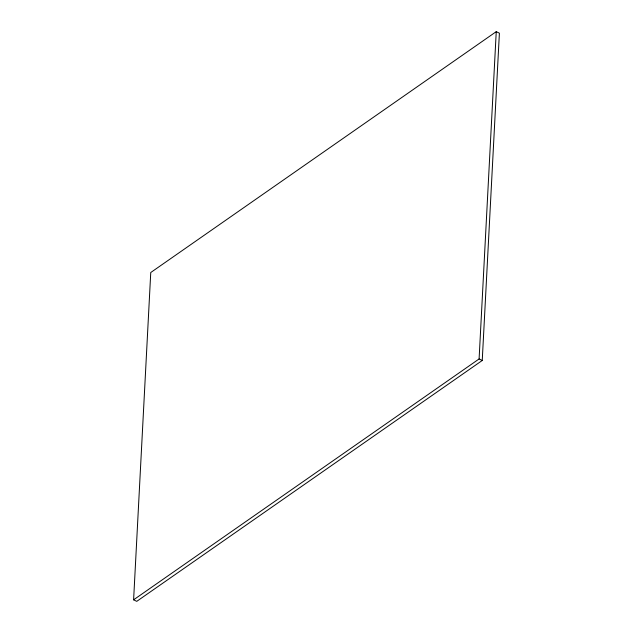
<?xml version="1.0" encoding="UTF-8"?>
<svg xmlns="http://www.w3.org/2000/svg" width="633" height="633" viewBox="0 0 633 633"><rect width="100%" height="100%" fill="white"/><g stroke="black" fill="none" stroke-linecap="round" stroke-linejoin="round"><path stroke-width="0.95" d="M133.603 599.823L150.757 272.514L496.248 31.65L499.397 33.177L482.243 360.486L136.752 601.35L133.603 599.823L479.094 358.958L496.248 31.65M479.094 358.958L482.243 360.486"/></g></svg>
